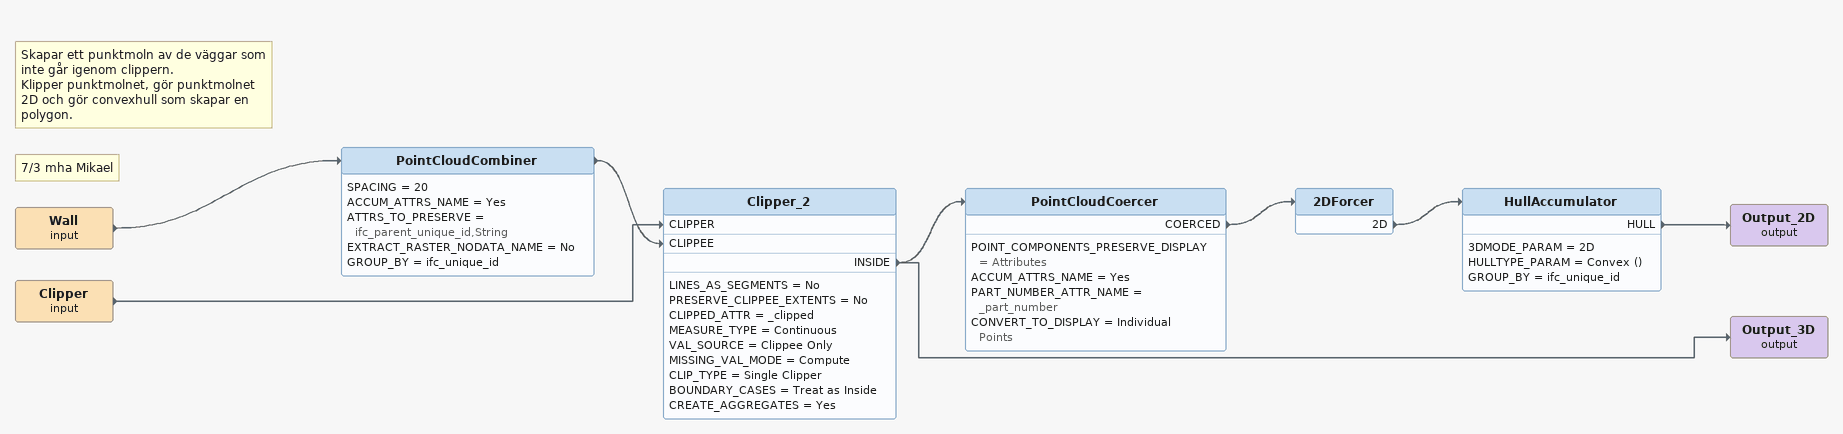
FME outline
Note: Skapar ett punktmoln av de väggar som inte går igenom clippern. / Klipper punktmolnet, gör punktmolnet 2D och gör convexhull som skapar en polygon.
Note: 7/3 mha Mikael
Wall (input)
    -> PointCloudCombiner
PointCloudCombiner
    SPACING = 20
    ACCUM_ATTRS_NAME = Yes
    ATTRS_TO_PRESERVE = ifc_parent_unique_id,String
    EXTRACT_RASTER_NODATA_NAME = No
    GROUP_BY = ifc_unique_id
    -> Clipper_2 [CLIPPEE]
Clipper (input)
    -> Clipper_2 [CLIPPER]
Clipper_2
    LINES_AS_SEGMENTS = No
    PRESERVE_CLIPPEE_EXTENTS = No
    CLIPPED_ATTR = _clipped
    MEASURE_TYPE = Continuous
    VAL_SOURCE = Clippee Only
    MISSING_VAL_MODE = Compute
    CLIP_TYPE = Single Clipper
    BOUNDARY_CASES = Treat as Inside
    CREATE_AGGREGATES = Yes
    INSIDE -> PointCloudCoercer
    INSIDE -> Output_3D (output)
PointCloudCoercer
    POINT_COMPONENTS_PRESERVE_DISPLAY = Attributes
    ACCUM_ATTRS_NAME = Yes
    PART_NUMBER_ATTR_NAME = _part_number
    CONVERT_TO_DISPLAY = Individual Points
    COERCED -> 2DForcer
2DForcer
    2D -> HullAccumulator
HullAccumulator
    3DMODE_PARAM = 2D
    HULLTYPE_PARAM = Convex ()
    GROUP_BY = ifc_unique_id
    HULL -> Output_2D (output)
Output_2D (output)
Output_3D (output)
